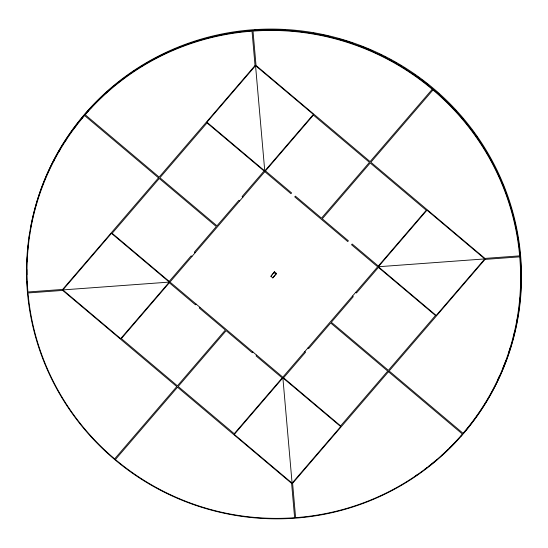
<?xml version="1.0" encoding="UTF-8"?>
<svg xmlns="http://www.w3.org/2000/svg" width="548" height="548" viewBox="0 0 548 548"><rect width="100%" height="100%" fill="white"/><g stroke="black" fill="none" stroke-linecap="round" stroke-linejoin="round"><path stroke-width="0.82" d="M270.924 276.302L274.466 271.767L276.356 273.363L276 274.192L272.815 277.898L270.924 276.302L274.466 271.767M272.815 277.898L276.356 273.363M62.869 289.913L111.463 233.359L169.27 282.097L120.676 338.643L62.869 289.913L169.27 282.097M255.546 65.678L206.952 122.231L264.766 170.969L313.36 114.416L255.546 65.678L264.766 170.969M196.102 304.072L195.465 304.811L169.332 282.782L121.375 338.596L177.422 385.84L225.379 330.026L199.246 308.003L199.883 307.264M252.902 351.953L252.265 352.693L226.132 330.67L178.175 386.477L234.222 433.721L282.179 377.915L256.053 355.885L256.69 355.145M282.878 377.86L234.284 434.413L292.091 483.151L340.685 426.597L282.878 377.86L292.091 483.151M378.367 266.739L426.961 210.185L484.775 258.923L436.181 315.47L378.367 266.739L484.775 258.923M242.86 197.218L242.106 196.574L264.067 171.017L207.014 122.923L159.906 177.744L216.96 225.838L238.921 200.28L239.681 200.917M355.707 292.344L356.467 292.981L378.428 267.424L435.482 315.525L388.374 370.345L331.321 322.251L353.282 296.687L352.522 296.05M274.11 272.596L276 274.192M195.115 252.779L194.362 252.142L216.323 226.584L159.269 178.484L112.162 233.304L169.216 281.405L191.177 255.848L191.93 256.485M307.962 347.911L308.723 348.549L330.684 322.991L387.737 371.085L340.63 425.906L283.576 377.812L305.537 352.254L304.777 351.617M432.591 88.886A247.949 243.798 23.4 0 0 30.27 229.064A247.949 243.798 23.4 0 0 358.358 505.126A247.949 243.798 23.4 0 0 432.968 89.208L432.55 88.934L370.099 161.612L256.026 65.445L253.018 31.106A246.538 242.408 23.4 0 1 432.228 89.303M30.633 227.961A247.991 243.839 23.4 0 1 378.908 53.375A247.991 243.839 23.4 0 1 463.519 433.201M461.861 435.112A247.991 243.839 23.4 0 1 460.738 436.379M455.566 442.01A247.991 243.839 23.4 0 1 449.579 448.1M447.737 449.887A247.991 243.839 23.4 0 1 445.873 451.662M442.722 454.573A247.991 243.839 23.4 0 1 441.448 455.724M436.92 459.676A247.991 243.839 23.4 0 1 428.947 466.177M426.913 467.745A247.991 243.839 23.4 0 1 424.871 469.287M417.275 474.746A247.991 243.839 23.4 0 1 415.877 475.698M27.366 286.618A247.991 243.839 23.4 0 1 27.085 281.528M26.873 274.699A247.991 243.839 23.4 0 1 26.838 269.561M26.996 261.848A247.991 243.839 23.4 0 1 27.236 256.704M27.729 249.867A247.991 243.839 23.4 0 1 28.222 244.764M29.044 237.99A247.991 243.839 23.4 0 1 29.791 232.955M86.146 113.32A246.538 242.408 23.4 0 1 88.386 110.771M90.667 108.251A246.538 242.408 23.4 0 1 91.824 106.997M100.216 98.421A246.538 242.408 23.4 0 1 102.695 96.044M105.216 93.694A246.538 242.408 23.4 0 1 107.127 91.954M117.635 83.049A246.538 242.408 23.4 0 1 118.984 81.981M121.012 80.392A246.538 242.408 23.4 0 1 123.06 78.837M133.465 71.404A246.538 242.408 23.4 0 1 134.877 70.466M140.583 66.788A246.538 242.408 23.4 0 1 144.22 64.561M147.905 62.39A246.538 242.408 23.4 0 1 151.638 60.287M435.927 91.317A246.538 242.408 23.4 0 1 439.112 94.133M449.045 103.558A246.538 242.408 23.4 0 1 452.052 106.62M455.011 109.744A246.538 242.408 23.4 0 1 456.176 111.004M460.752 116.128A246.538 242.408 23.4 0 1 463.54 119.396M472.034 130.102A246.538 242.408 23.4 0 1 474.047 132.835M476.507 136.274A246.538 242.408 23.4 0 1 477.479 137.671M496.913 171.099A246.538 242.408 23.4 0 1 497.653 172.654M503.153 185.224A246.538 242.408 23.4 0 1 503.79 186.806M254.217 30.215A246.538 242.408 23.4 0 1 255.909 30.106M283.261 29.9A246.538 242.408 23.4 0 1 284.981 29.989M293.557 30.599A246.538 242.408 23.4 0 1 295.269 30.763M313.079 33.12A246.538 242.408 23.4 0 1 314.751 33.407M319.737 34.339A246.538 242.408 23.4 0 1 330.506 36.716M338.774 38.874A246.538 242.408 23.4 0 1 352.679 43.21M359.125 45.525A246.538 242.408 23.4 0 1 372.544 50.998M379.456 54.184A246.538 242.408 23.4 0 1 381.75 55.293M384.799 56.821A246.538 242.408 23.4 0 1 386.319 57.595M389.347 59.191A246.538 242.408 23.4 0 1 391.608 60.41M393.854 61.657A246.538 242.408 23.4 0 1 396.101 62.931M399.067 64.671A246.538 242.408 23.4 0 1 401.287 66M403.486 67.349A246.538 242.408 23.4 0 1 405.678 68.726M412.863 73.473A246.538 242.408 23.4 0 1 414.987 74.939M417.09 76.432A246.538 242.408 23.4 0 1 419.179 77.939M421.933 79.987A246.538 242.408 23.4 0 1 423.974 81.542M425.995 83.111A246.538 242.408 23.4 0 1 428.002 84.7M499.584 375.798A246.538 242.408 23.4 0 1 497.803 379.613M520.47 261.101A246.538 242.408 23.4 0 1 520.573 262.8M520.956 273.062A246.538 242.408 23.4 0 1 520.977 274.781M520.059 297.982A246.538 242.408 23.4 0 1 519.901 299.694M518.703 309.894A246.538 242.408 23.4 0 1 518.463 311.579M517.237 319.121A246.538 242.408 23.4 0 1 516.456 323.258M514.668 331.533A246.538 242.408 23.4 0 1 513.236 337.315M510.441 347.165A246.538 242.408 23.4 0 1 508.613 352.864M505.756 360.906A246.538 242.408 23.4 0 1 502.948 368.03M53.553 161.482A246.538 242.408 23.4 0 1 54.334 159.968M58.835 151.721A246.538 242.408 23.4 0 1 60.122 149.494M65.061 141.446A246.538 242.408 23.4 0 1 65.993 140M74.323 128.02A246.538 242.408 23.4 0 1 75.864 125.965M81.679 118.601A246.538 242.408 23.4 0 1 82.762 117.293M158.509 177.847L62.623 289.44L27.921 291.988A246.538 242.408 23.4 0 1 84.598 115.532L158.509 177.847M255.039 65.513L159.146 177.107L85.235 114.792A246.538 242.408 23.4 0 1 252.032 31.174L255.039 65.513M264.828 171.654L169.969 282.042L282.816 377.175L377.668 266.787L351.542 244.757L352.179 244.018L378.305 266.047L426.262 210.233L370.222 162.989L322.265 218.803L348.391 240.825L347.754 241.565L294.742 196.876L295.379 196.136L321.505 218.159L369.462 162.352L313.422 115.107L265.465 170.914L291.591 192.944L290.954 193.684L264.828 171.654M176.785 386.58L114.655 458.888A246.538 242.408 23.4 0 1 28.003 292.961L62.705 290.413L176.785 386.58M177.538 387.217L115.409 459.525A246.538 242.408 23.4 0 0 294.625 517.723L291.618 483.384L177.538 387.217M432.989 89.947L370.859 162.249L484.932 258.416L519.634 255.868A246.538 242.408 23.4 0 0 432.989 89.947M388.491 371.722L292.605 483.315L295.612 517.655A246.538 242.408 23.4 0 0 462.409 434.037L388.491 371.722M485.021 259.396L389.128 370.982L463.046 433.297A246.538 242.408 23.4 0 0 519.723 256.841L485.021 259.396"/></g></svg>
